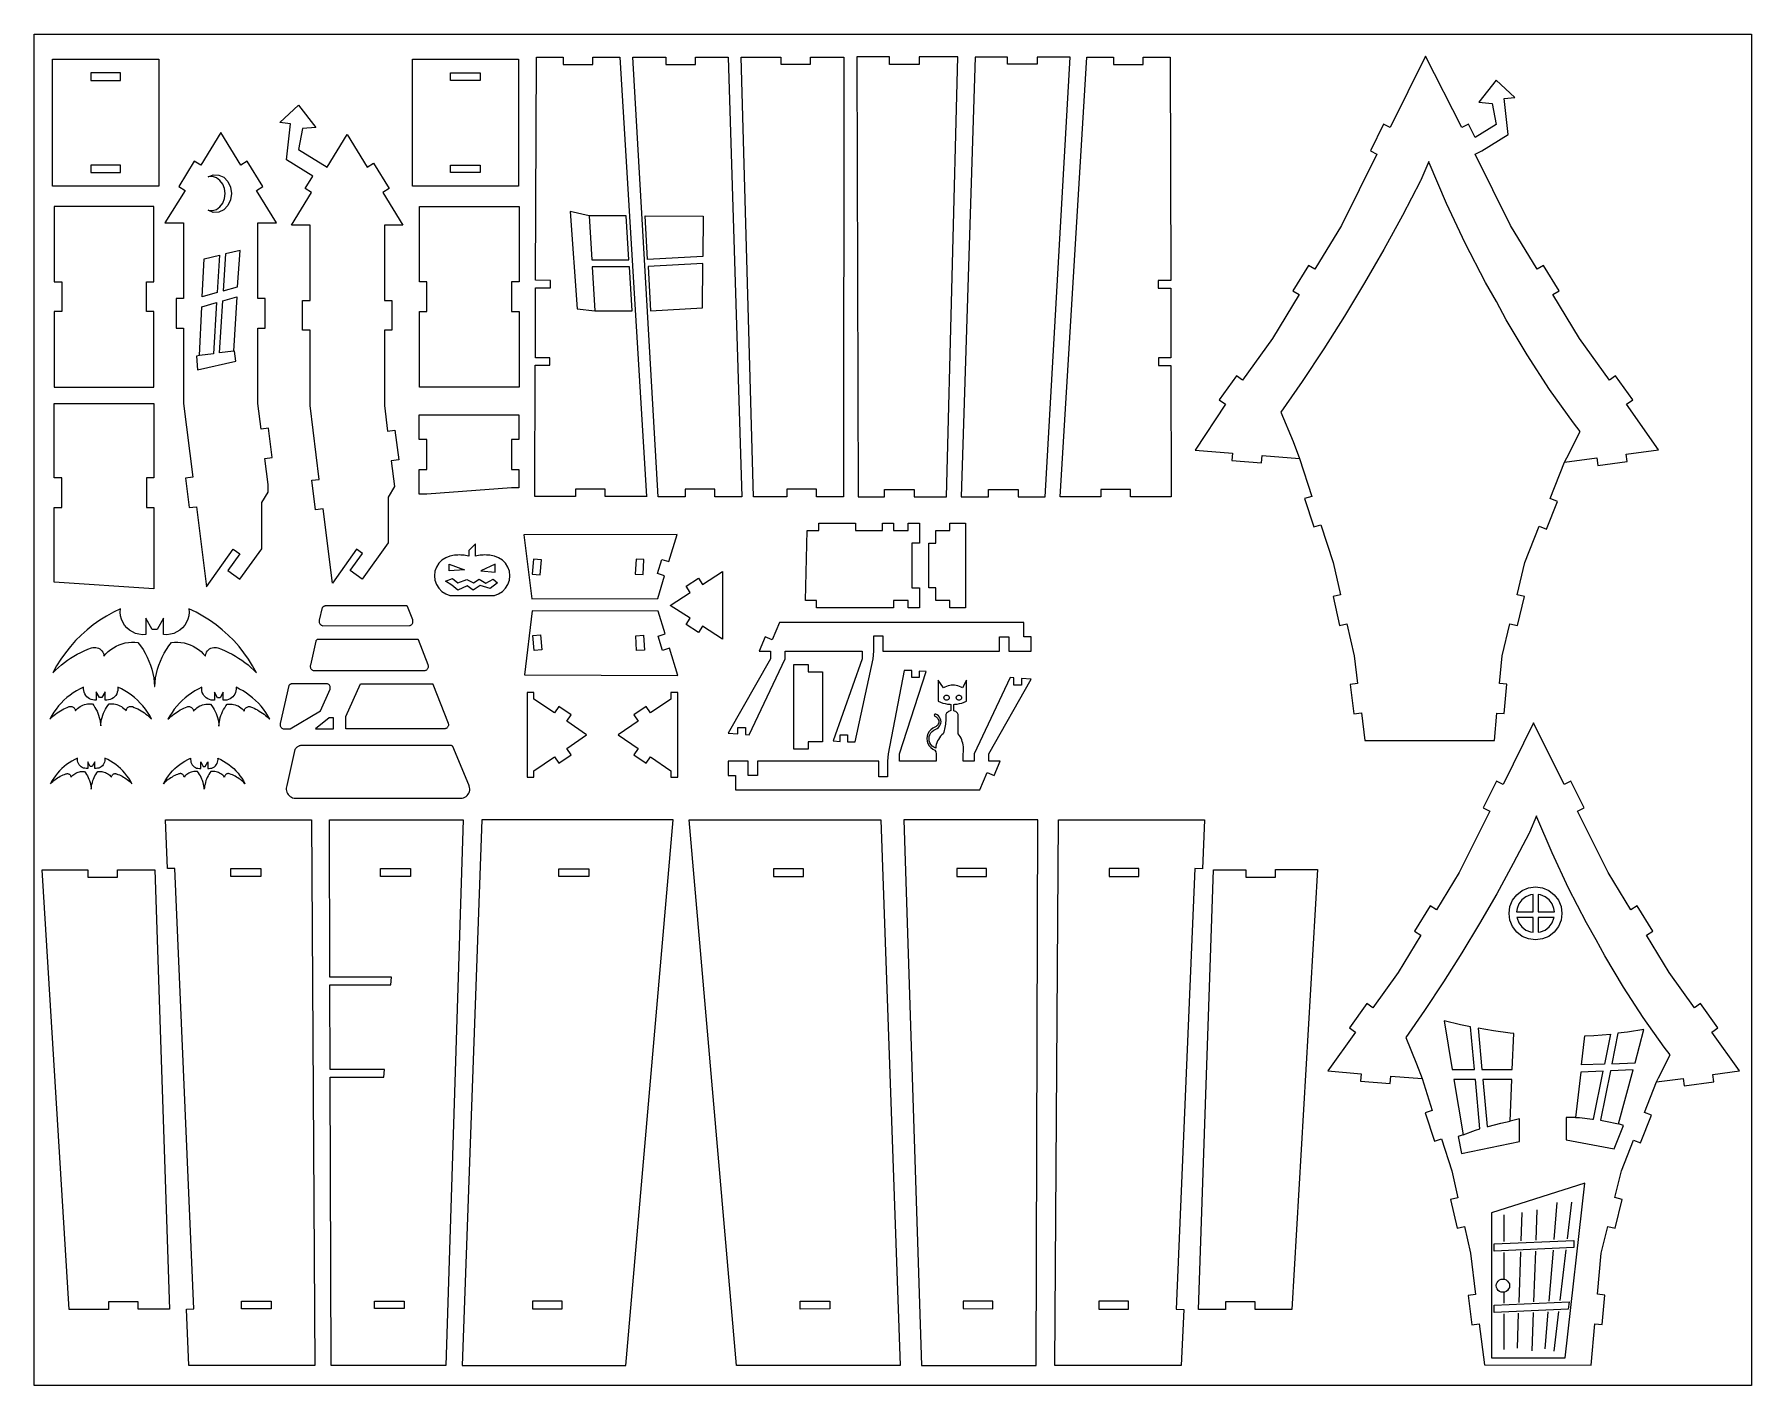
# Model space of a CAD drawing. Extents: x -897 to 1319, y -767 to 977.
import ezdxf

# ---------------------------------------------------------------- set-up
doc = ezdxf.new("R2010")
doc.units = 0
doc.header["$MEASUREMENT"] = 0
doc.layers.get('0').update_dxf_attribs({"linetype": 'CONTINUOUS'})
doc.layers.add('ENGRAVING', color=1, linetype='CONTINUOUS')

msp = doc.modelspace()

# ---------------------------------------------------------------- linework, layer by layer
for points in [[(-897.5, -767.2), (-897.5, 977.2), (1318.9, 977.2), (1318.9, -767.2)], [(-874, 945.2), (-736.8, 945.2), (-736.8, 781.1), (-874, 781.1)], [(-409.6, 781.1), (-409.6, 945.2), (-272.5, 945.2), (-272.5, 781.1)], [(-107.6, 380.3), (-107.6, 380.4), (-160.7, 380.4), (-160.7, 390.2), (-199.1, 390.2), (-199.1, 380.4), (-251.4, 380.4), (-250.9, 550), (-232.2, 550), (-232.1, 559.8), (-250.8, 559.8), (-250.5, 649.9), (-231.5, 649.8), (-231.5, 659.6), (-250.5, 659.7), (-249.5, 947.9), (-214.9, 947.9), (-214.9, 938.4), (-176.5, 938.4), (-176.5, 947.9), (-141.7, 947.9), (-107.6, 380.4)], [(-92.5, 380.2), (-124.9, 947.9), (-82.3, 947.9), (-82.3, 938.4), (-44, 938.4), (-44, 947.9), (-2.2, 947.9), (15.8, 380.2), (-19.1, 380.2), (-19.1, 390.1), (-57.5, 390.1), (-57.5, 380.2)], [(73.7, 380.2), (30.8, 380.2), (14.6, 947.9), (65.9, 947.9), (65.9, 938.7), (104.3, 938.7), (104.3, 947.9), (147.1, 947.9), (146.7, 380.1), (112.1, 380.2), (112.1, 390.1), (73.7, 390.1)], [(165.9, 380.1), (199.6, 380.2), (199.6, 389.8), (238, 389.8), (238, 380.2), (279.7, 380.2), (294.6, 948), (244.6, 948), (244.6, 938.4), (206.2, 938.4), (206.2, 948), (164.2, 948)], [(298.9, 380.2), (333.9, 380.2), (333.9, 389.8), (372.3, 389.8), (372.3, 380.2), (407.2, 380.2), (439.4, 947.9), (396.8, 947.9), (396.8, 938.7), (358.4, 938.7), (358.4, 947.9), (316.6, 947.9)], [(426.4, 380.2), (461.1, 947.8), (495.4, 947.8), (495.4, 938.2), (533.8, 938.2), (533.8, 947.8), (568.5, 947.8), (569.2, 659.4), (553, 659.4), (553, 649.5), (569.2, 649.6), (569.4, 559.6), (553.2, 559.6), (553.2, 549.7), (569.4, 549.8), (569.8, 380.2), (517.4, 380.2), (517.4, 389.8), (479, 389.8), (479, 380.2)], [(819.6, 65.7), (986.9, 65.7), (990.1, 101.1), (999.7, 100.3), (1003.1, 138.5), (993.6, 139.4), (996.8, 174.8), (1007, 216.4), (1016.6, 214), (1025.7, 251.3), (1016.1, 253.7), (1026.3, 295.2), (1044.8, 342.1), (1054.1, 338.5), (1068.2, 374.2), (1058.9, 377.8), (1077.4, 424.7), (1119, 430.3), (1120.3, 420.8), (1158.3, 425.8), (1157, 435.3), (1198.6, 440.9), (1157.6, 499.6), (1165.4, 505.2), (1143.1, 536.4), (1135.3, 530.8), (1096.9, 584.7), (1062.3, 641.2), (1070.5, 646.2), (1050.4, 678.9), (1042.3, 673.9), (1007.7, 730.4), (962, 822.4), (970.6, 826.7), (1004.7, 847.8), (999.6, 894.2), (1013.3, 895.7), (1013.3, 895.8), (989.4, 918.1), (966.7, 889.5), (984.2, 887.9), (989.1, 860.8), (961.9, 844), (953.5, 861.1), (944.9, 856.8), (898.2, 948.8), (852.5, 856.8), (843.9, 861.1), (826.8, 826.7), (835.4, 822.4), (789.6, 730.4), (755.1, 673.9), (746.9, 678.9), (726.9, 646.2), (735, 641.2), (700.5, 584.7), (662, 530.8), (654.2, 536.4), (631.9, 505.2), (639.7, 499.6), (600.7, 440.5), (649, 436.6), (648.2, 427.1), (686.3, 424), (687.1, 433.6), (735.3, 429.7), (751.2, 380.7), (742, 377.8), (753.8, 341.3), (763, 344.2), (778.8, 295.2), (788.1, 253.8), (778.8, 251.7), (787.2, 214.2), (796.6, 216.3), (805.9, 174.8), (810.4, 139.3), (800.9, 138.1), (805.6, 100), (815.2, 101.2)], [(-824.6, 917.8), (-786.2, 917.8), (-786.2, 927.4), (-824.6, 927.4)], [(-360.2, 917.8), (-360.2, 927.4), (-321.9, 927.4), (-321.9, 917.8)], [(-512.8, 268.7), (-524.9, 364.6), (-534.4, 363.4), (-539.2, 401.5), (-529.7, 402.7), (-541.6, 497.9), (-541.6, 595.2), (-551.2, 595.2), (-551.2, 633.6), (-541.6, 633.6), (-541.6, 731), (-565.6, 731), (-539.7, 773), (-547.9, 778), (-537.9, 794.3), (-572, 815.4), (-566.9, 861.8), (-580.6, 863.3), (-580.6, 863.5), (-556.7, 885.8), (-534, 857.1), (-551.5, 855.6), (-556.4, 828.4), (-519.6, 805.7), (-493.7, 847.8), (-467.8, 805.7), (-459.6, 810.7), (-439.5, 778), (-447.6, 773), (-421.7, 731), (-445.7, 731), (-445.7, 633.6), (-436.1, 633.6), (-436.1, 595.2), (-445.7, 595.2), (-445.7, 497.9), (-441.6, 464.9), (-432, 466.1), (-427.2, 428), (-436.8, 426.8), (-432.5, 393.3), (-440.7, 379.9), (-440.7, 320.7), (-474.2, 273.7), (-489.8, 284.9), (-474.1, 307), (-481.6, 312.4)], [(-675.1, 264.1), (-640.7, 312.4), (-632.3, 306.5), (-647.7, 285), (-632.1, 273.8), (-604, 313.2), (-604, 373), (-595.8, 386.2), (-595.8, 396.1), (-600, 429.6), (-590.5, 430.8), (-595.3, 468.9), (-604.8, 467.7), (-609, 500.7), (-609, 598), (-599.4, 598), (-599.4, 636.4), (-609, 636.4), (-609, 733.8), (-585, 733.8), (-610.9, 775.8), (-602.7, 780.9), (-622.9, 813.5), (-631, 808.5), (-656.9, 850.6), (-682.8, 808.5), (-691, 813.5), (-711.1, 780.9), (-703, 775.8), (-728.9, 733.8), (-704.9, 733.8), (-704.9, 636.4), (-714.5, 636.4), (-714.5, 598), (-704.9, 598), (-704.9, 500.7), (-692.9, 405.5), (-702.4, 404.3), (-697.6, 366.2), (-688.1, 367.4)], [(-824.6, 798.8), (-786.2, 798.8), (-786.2, 808.4), (-824.6, 808.4)], [(-360.2, 798.8), (-360.2, 808.4), (-321.9, 808.4), (-321.9, 798.8)], [(-673.1, 750), (-667.7, 749.7), (-662.5, 751.2), (-657.9, 754.6), (-654.3, 759.4), (-652, 765.2), (-651.2, 771.6), (-652, 778), (-654.3, 783.9), (-657.9, 788.7), (-662.5, 792), (-667.7, 793.5), (-673.1, 793.2), (-666.5, 795.8), (-659.5, 795.6), (-653.1, 792.6), (-647.8, 787.1), (-644.4, 779.9), (-643.2, 771.6), (-644.4, 763.4), (-647.8, 756.1), (-653.1, 750.6), (-659.5, 747.6), (-666.5, 747.4)], [(-871.8, 521.8), (-743.2, 521.8), (-743.2, 619.2), (-752.8, 619.2), (-752.8, 657.5), (-743.2, 657.5), (-743.2, 754.9), (-871.8, 754.9), (-871.8, 657.5), (-862.2, 657.5), (-862.2, 619.2), (-871.8, 619.2)], [(-400.5, 521.8), (-400.5, 619.2), (-390.9, 619.2), (-390.9, 657.5), (-400.5, 657.5), (-400.5, 754.9), (-271.9, 754.9), (-271.9, 657.5), (-281.5, 657.5), (-281.5, 619.2), (-271.9, 619.2), (-271.9, 521.8)], [(-178, 686.3), (-130.1, 686.3), (-133.5, 743.1), (-181.5, 743.1)], [(-105.9, 686.4), (-109.1, 743), (-34.1, 742.4), (-34.5, 690.5)], [(-680.8, 638.4), (-678.5, 687.6), (-658.6, 692.1), (-661.5, 643.8)], [(-653.6, 646.1), (-635.1, 651.3), (-632, 698), (-650.7, 693.8)], [(-174.1, 620.3), (-126.1, 620.3), (-129.5, 677.2), (-177.5, 677.2)], [(-102.1, 620.4), (-35, 624.3), (-34.5, 681.4), (-105.3, 677.3)], [(-684.3, 562.5), (-681.4, 625.5), (-662.3, 630.9), (-666.4, 564.9)], [(-658.6, 565.9), (-654.4, 633.1), (-636, 638.4), (-640.6, 568.3)], [(-871.8, 270.2), (-871.8, 366.2), (-862.2, 366.2), (-862.2, 404.6), (-871.8, 404.6), (-871.8, 500.6), (-743.2, 500.6), (-743.2, 404.6), (-752.8, 404.6), (-752.8, 366.2), (-743.2, 366.2), (-743.2, 261.4)], [(-391.1, 383.5), (-400.7, 383.5), (-400.7, 415.6), (-391.1, 415.6), (-391.1, 454), (-400.7, 454), (-400.7, 486.1), (-272.2, 486.1), (-272.2, 454), (-281.8, 454), (-281.8, 415.6), (-272.2, 415.6), (-272.2, 391.7), (-281.8, 391.7)], [(97.8, 246.3), (100.1, 336.5), (114.8, 336.5), (114.8, 346.1), (162.3, 346.1), (162.3, 336.5), (197, 336.5), (197, 346.1), (211.4, 346.1), (211.4, 336.5), (230.2, 336.5), (230.2, 346.1), (244.9, 346.1), (244.9, 320.2), (235.2, 320.2), (235.2, 262.7), (244.9, 262.7), (244.9, 236.7), (230.2, 236.7), (230.2, 246.3), (211.4, 246.3), (211.4, 236.7), (112, 236.7), (112, 246.3)], [(266.1, 246.3), (266.1, 262.7), (256.9, 262.7), (256.9, 320.2), (266.1, 320.2), (266.1, 336.5), (284, 336.5), (284, 346.1), (304.1, 346.1), (304.1, 236.7), (284, 236.7), (284, 246.3)], [(-375.6, 262.1), (-371.5, 258), (-366.6, 254.9), (-361.2, 252.9), (-303.7, 252.9), (-298.3, 254.9), (-293.4, 258), (-289.3, 262.1), (-286.3, 267.1), (-284.4, 272.5), (-283.8, 278.3), (-284.4, 284), (-286.3, 289.5), (-289.3, 294.4), (-293.4, 298.5), (-298.3, 301.6), (-303.7, 303.6), (-305.7, 304.1), (-307.7, 304.4), (-309.8, 304.7), (-311.8, 304.9), (-313.9, 305), (-316, 305.1), (-318, 305), (-320.1, 304.9), (-322.1, 304.7), (-324.2, 304.4), (-326.2, 304.1), (-328.2, 303.6), (-328.2, 319.4), (-336.7, 311), (-336.7, 303.6), (-338.7, 304.1), (-340.8, 304.4), (-342.8, 304.7), (-344.8, 304.9), (-346.9, 305), (-349, 305.1), (-351, 305), (-353.1, 304.9), (-355.1, 304.7), (-357.2, 304.4), (-359.2, 304.1), (-361.2, 303.6), (-366.6, 301.6), (-371.5, 298.5), (-375.6, 294.4), (-378.6, 289.5), (-380.5, 284), (-381.2, 278.3), (-380.5, 272.5), (-378.6, 267.1)], [(-255.6, 248.5), (-92.9, 249), (-84, 278.3), (-93, 281), (-87.4, 299.4), (-78.4, 296.6), (-67.7, 331.7), (-265.7, 331.2)], [(-362, 284.7), (-362, 293.3), (-342.5, 285.9)], [(-302.7, 293.3), (-321.4, 284.7), (-302.7, 283)], [(-254.8, 280.2), (-244.7, 279.4), (-243, 298.8), (-253.1, 299.7)], [(-121.9, 280.5), (-111.9, 279.9), (-110.8, 299.1), (-120.7, 299.7)], [(-366.7, 271.2), (-357.7, 274.6), (-351, 269.3), (-339.2, 273.4), (-330.5, 269.2), (-323.3, 273.8), (-314.9, 268.9), (-305.4, 274), (-299.8, 269.1), (-309.2, 261.7), (-322.2, 265.9), (-331, 259.6), (-338.9, 265.1), (-350.8, 259.5), (-358.6, 266.2)], [(-56.3, 215.5), (-51.1, 223.6), (-76.9, 240.1), (-51.1, 256.7), (-56.3, 264.8), (-40.1, 275.2), (-35, 267.1), (-9.2, 283.7), (-9.2, 196.6), (-35, 213.2), (-40.1, 205.1)], [(-873.6, 153), (-870.1, 156.5), (-866.4, 159.9), (-862.6, 163.1), (-858.7, 166.2), (-854.7, 169.2), (-850.6, 171.9), (-846.3, 174.6), (-842, 177), (-837.6, 179.3), (-833.1, 181.4), (-828.5, 183.4), (-823.8, 185.1), (-822, 185.6), (-820.1, 185.8), (-818.3, 185.8), (-816.4, 185.4), (-814.7, 184.8), (-813.1, 183.9), (-811.6, 182.7), (-810.3, 181.3), (-809.2, 179.8), (-808.4, 178.1), (-807.9, 176.3), (-807.6, 174.5), (-805, 177.6), (-802, 180.5), (-798.8, 183.1), (-795.4, 185.4), (-791.8, 187.4), (-788.1, 189.1), (-784.2, 190.5), (-780.2, 191.6), (-776.1, 192.2), (-772, 192.6), (-767.9, 192.6), (-763.8, 192.2), (-760.4, 187.7), (-757.2, 183.1), (-754.4, 178.3), (-751.8, 173.3), (-749.5, 168.2), (-747.5, 162.9), (-745.8, 157.6), (-744.5, 152.1), (-743.4, 146.6), (-742.7, 141.1), (-742.3, 135.5), (-742.1, 135.5), (-741.7, 141.1), (-740.9, 146.6), (-739.9, 152.1), (-738.5, 157.6), (-736.8, 162.9), (-734.8, 168.2), (-732.5, 173.3), (-729.9, 178.3), (-727.1, 183.1), (-723.9, 187.7), (-720.5, 192.2), (-716.4, 192.6), (-712.3, 192.6), (-708.2, 192.2), (-704.1, 191.6), (-700.1, 190.5), (-696.3, 189.1), (-692.5, 187.4), (-688.9, 185.4), (-685.5, 183.1), (-682.3, 180.5), (-679.4, 177.6), (-676.7, 174.5), (-676.4, 176.3), (-675.9, 178.1), (-675.1, 179.8), (-674, 181.3), (-672.7, 182.7), (-671.3, 183.9), (-669.6, 184.8), (-667.9, 185.4), (-666, 185.8), (-664.2, 185.8), (-662.3, 185.6), (-660.5, 185.1), (-655.9, 183.4), (-651.3, 181.4), (-646.8, 179.3), (-642.3, 177), (-638, 174.6), (-633.8, 171.9), (-629.6, 169.2), (-625.6, 166.2), (-621.7, 163.1), (-617.9, 159.9), (-614.3, 156.5), (-610.7, 153), (-615.7, 162), (-621.1, 170.6), (-627, 178.9), (-633.3, 186.9), (-640.1, 194.6), (-647.3, 201.8), (-654.9, 208.6), (-662.9, 215), (-671.2, 220.9), (-679.9, 226.3), (-688.8, 231.3), (-698, 235.7), (-697.8, 231.2), (-698.2, 226.7), (-699.3, 222.4), (-701, 218.3), (-703.4, 214.5), (-706.3, 211), (-709.6, 208.1), (-713.4, 205.7), (-717.5, 203.9), (-721.8, 202.7), (-726.3, 202.2), (-730.8, 202.4), (-730.8, 223.4), (-738.9, 208.8), (-745.4, 208.8), (-753.6, 223.4), (-753.6, 202.4), (-758, 202.2), (-762.5, 202.7), (-766.8, 203.9), (-770.9, 205.7), (-774.7, 208.1), (-778.1, 211), (-780.9, 214.5), (-783.3, 218.3), (-785, 222.4), (-786.1, 226.7), (-786.5, 231.2), (-786.3, 235.7), (-795.5, 231.3), (-804.4, 226.3), (-813.1, 220.9), (-821.4, 215), (-829.4, 208.6), (-837, 201.8), (-844.2, 194.6), (-851, 186.9), (-857.4, 178.9), (-863.3, 170.6), (-868.7, 162)], [(-528.6, 215.8), (-528.1, 215.2), (-527.5, 214.7), (-526.8, 214.3), (-526.1, 214), (-525.3, 213.8), (-413.1, 214), (-412.4, 214.2), (-411.6, 214.5), (-411, 215), (-410.4, 215.5), (-409.9, 216.1), (-409.4, 216.8), (-409.1, 217.5), (-408.9, 218.3), (-408.8, 219.1), (-408.8, 219.9), (-408.9, 220.7), (-409.1, 221.5), (-415.9, 238.8), (-416, 238.9), (-416.1, 239), (-416.1, 239), (-416.2, 239.1), (-416.3, 239.2), (-416.4, 239.2), (-416.5, 239.2), (-416.6, 239.3), (-416.7, 239.3), (-416.8, 239.3), (-416.9, 239.3), (-417, 239.3), (-520.5, 239.3), (-521, 239.4), (-521.5, 239.3), (-522, 239.3), (-522.5, 239.2), (-523, 239.1), (-523.5, 238.9), (-524, 238.7), (-524.4, 238.5), (-524.9, 238.2), (-525.3, 237.9), (-525.7, 237.5), (-526, 237.2), (-529.7, 221), (-529.9, 220.2), (-529.9, 219.4), (-529.9, 218.6), (-529.7, 217.9), (-529.4, 217.1), (-529.1, 216.4)], [(-265, 150.2), (-67, 149.7), (-77.7, 184.8), (-86.8, 182), (-92.4, 200.4), (-83.3, 203.1), (-92.3, 232.4), (-255, 232.8)], [(-252.4, 181.7), (-254.1, 201.1), (-244, 202), (-242.3, 182.6)], [(-120.1, 181.7), (-121.2, 200.8), (-111.2, 201.4), (-110.1, 182.3)], [(10.6, 74.1), (10.6, 82.6), (20.2, 82.6), (20.2, 73.3), (25, 73), (71.5, 171.2), (71.5, 180.8), (170.9, 180.8), (170.9, 171.2), (133.4, 65), (142.6, 64.5), (142.6, 72.9), (152.2, 72.9), (152.2, 64), (161.8, 64), (185.3, 171.2), (186.1, 180.8), (186.1, 200.8), (197.6, 200.8), (197.6, 180.8), (348.3, 180.8), (348.3, 199.3), (360.3, 199.3), (360.3, 180.8), (389.2, 180.8), (389.2, 199.3), (379.6, 199.3), (379.6, 217.9), (64.3, 217.9), (54.7, 195.6), (45.9, 199.3), (37.9, 180.8), (52.7, 180.8), (52.7, 171.2), (-2.1, 75)], [(-540.2, 157.8), (-539.6, 157.3), (-539, 156.8), (-538.3, 156.4), (-537.6, 156), (-536.9, 155.8), (-393.2, 156), (-392.4, 156.2), (-391.7, 156.6), (-391, 157), (-390.4, 157.5), (-389.9, 158.2), (-389.5, 158.8), (-389.2, 159.6), (-388.9, 160.4), (-388.8, 161.2), (-388.8, 162), (-389, 162.8), (-389.2, 163.5), (-401.8, 195.7), (-401.9, 195.7), (-401.9, 195.8), (-402, 195.9), (-402.1, 195.9), (-402.2, 196), (-402.3, 196), (-402.4, 196), (-402.5, 196.1), (-402.6, 196.1), (-402.7, 196.1), (-402.8, 196.1), (-402.9, 196.1), (-531, 196.1), (-531.4, 196.1), (-531.7, 196), (-532, 195.9), (-532.3, 195.8), (-532.6, 195.6), (-532.9, 195.4), (-533.1, 195.2), (-533.4, 195), (-533.6, 194.8), (-533.8, 194.5), (-534, 194.3), (-534.2, 194), (-541.2, 163), (-541.4, 162.2), (-541.5, 161.5), (-541.4, 160.7), (-541.2, 159.9), (-541, 159.2), (-540.6, 158.5)], [(219, 39), (219, 48.5), (253.7, 154.8), (244.5, 155.3), (244.5, 146.9), (234.9, 146.9), (234.9, 155.8), (225.3, 155.8), (204.6, 48.5), (203.7, 39), (203.7, 18.9), (192.3, 18.9), (192.3, 39), (36, 39), (36, 20.4), (24, 20.4), (24, 39), (-2.1, 39), (-2.1, 20.4), (7.5, 20.4), (7.5, 1.9), (322.8, 1.9), (332.4, 24.2), (341.2, 20.4), (349.2, 39), (334.4, 39), (334.4, 48.5), (389.2, 144.8), (376.5, 145.7), (376.5, 137.2), (366.9, 137.2), (366.9, 146.4), (362.1, 146.8), (315.6, 48.5), (315.6, 39), (301.3, 39), (301.3, 48.5), (301.6, 50.8), (301.8, 53.1), (301.8, 55.4), (301.6, 57.6), (301.3, 59.9), (300.8, 62.1), (300.2, 64.3), (299.4, 66.5), (298.5, 68.6), (297.4, 70.6), (296.2, 72.5), (294.9, 74.4), (294.9, 99.2), (294.1, 100.7), (293, 101.9), (291.7, 102.9), (290.2, 103.7), (289.1, 104), (289.1, 112.3), (290.4, 112.4), (293.5, 112.7), (296.6, 113.3), (299.6, 114), (302.6, 115), (305.5, 116.2), (305.5, 143.6), (300.4, 133.5), (298.5, 134.6), (296.6, 135.4), (294.5, 136.1), (292.4, 136.6), (290.3, 136.9), (288.2, 137), (286, 136.9), (283.9, 136.6), (281.8, 136.1), (279.8, 135.4), (277.8, 134.6), (275.9, 133.5), (269, 143.6), (269, 116.2), (271.9, 115), (274.9, 114), (277.9, 113.3), (281, 112.7), (284.1, 112.4), (285.3, 112.3), (285.3, 104.2), (283.7, 103.7), (282.2, 102.9), (280.9, 101.9), (279.8, 100.7), (278.9, 99.2), (279, 97.1), (279, 95), (279, 92.9), (278.8, 90.8), (278.6, 88.7), (278.4, 86.6), (278.1, 84.6), (277.7, 82.5), (277.3, 80.4), (276.8, 78.4), (276.2, 76.4), (275.6, 74.4), (273.8, 72.8), (272.1, 71), (270.6, 69.2), (269.3, 67.1), (268.2, 65), (267.3, 62.8), (266.6, 60.5), (266.2, 58.1), (265.9, 55.7), (263.5, 56.9), (261.4, 58.5), (259.7, 60.5), (258.4, 62.8), (257.6, 65.3), (257.4, 68), (257.6, 70.6), (258.4, 73.1), (259.7, 75.4), (261.4, 77.4), (263.5, 79.1), (267.8, 81.1), (269.5, 82.4), (270.8, 84), (271.8, 85.8), (272.5, 87.8), (272.7, 89.9), (272.5, 92), (271.8, 94), (270.8, 95.8), (269.5, 97.4), (267.8, 98.7), (265.9, 99.6), (265.6, 99.7), (265.2, 99.7), (264.9, 99.6), (264.6, 99.4), (264.3, 99.2), (264.1, 98.9), (264, 98.5), (264, 98.2), (264.1, 97.9), (264.2, 97.5), (264.4, 97.3), (264.7, 97), (266.3, 96.2), (267.5, 95.3), (268.5, 94.2), (269.2, 92.8), (269.7, 91.4), (269.8, 89.9), (269.7, 88.4), (269.2, 87), (268.5, 85.6), (267.5, 84.5), (266.3, 83.6), (262, 81.5), (259.5, 79.5), (257.4, 77.1), (255.8, 74.3), (254.8, 71.2), (254.5, 68), (254.8, 64.8), (255.8, 61.7), (257.4, 58.9), (259.5, 56.4), (262, 54.4), (264.7, 53.2), (266.1, 50.9), (266.6, 48.5), (266.6, 39)], [(82.7, 54.4), (82.7, 163.8), (101.2, 163.8), (101.2, 154.2), (119.7, 154.2), (119.7, 64), (101.2, 64), (101.2, 54.4)], [(-877.5, 93.2), (-875.7, 95), (-873.9, 96.7), (-872, 98.3), (-870.1, 99.8), (-868.1, 101.3), (-866, 102.7), (-863.9, 104), (-861.7, 105.2), (-859.5, 106.4), (-857.2, 107.4), (-855, 108.4), (-852.6, 109.3), (-851.7, 109.5), (-850.8, 109.6), (-849.9, 109.6), (-848.9, 109.4), (-848.1, 109.1), (-847.2, 108.6), (-846.5, 108.1), (-845.9, 107.4), (-845.3, 106.6), (-844.9, 105.8), (-844.7, 104.9), (-844.5, 104), (-843.2, 105.5), (-841.7, 107), (-840.1, 108.3), (-838.4, 109.4), (-836.6, 110.4), (-834.8, 111.3), (-832.8, 112), (-830.8, 112.5), (-828.8, 112.8), (-826.7, 113), (-824.7, 113), (-822.6, 112.8), (-820.9, 110.6), (-819.3, 108.3), (-817.9, 105.9), (-816.6, 103.4), (-815.5, 100.8), (-814.5, 98.2), (-813.6, 95.5), (-812.9, 92.8), (-812.4, 90), (-812.1, 87.3), (-811.8, 84.5), (-811.8, 84.5), (-811.6, 87.3), (-811.2, 90), (-810.7, 92.8), (-810, 95.5), (-809.1, 98.2), (-808.1, 100.8), (-807, 103.4), (-805.7, 105.9), (-804.3, 108.3), (-802.7, 110.6), (-801, 112.8), (-798.9, 113), (-796.9, 113), (-794.8, 112.8), (-792.8, 112.5), (-790.8, 112), (-788.8, 111.3), (-787, 110.4), (-785.2, 109.4), (-783.5, 108.3), (-781.9, 107), (-780.4, 105.5), (-779.1, 104), (-778.9, 104.9), (-778.7, 105.8), (-778.3, 106.6), (-777.7, 107.4), (-777.1, 108.1), (-776.4, 108.6), (-775.5, 109.1), (-774.7, 109.4), (-773.7, 109.6), (-772.8, 109.6), (-771.9, 109.5), (-771, 109.3), (-768.7, 108.4), (-766.4, 107.4), (-764.1, 106.4), (-761.9, 105.2), (-759.7, 104), (-757.6, 102.7), (-755.5, 101.3), (-753.5, 99.8), (-751.6, 98.3), (-749.7, 96.7), (-747.9, 95), (-746.1, 93.2), (-748.5, 97.7), (-751.3, 102), (-754.2, 106.2), (-757.4, 110.2), (-760.8, 114), (-764.4, 117.6), (-768.2, 121), (-772.2, 124.2), (-776.3, 127.2), (-780.7, 129.9), (-785.1, 132.3), (-789.7, 134.6), (-789.6, 132.3), (-789.8, 130.1), (-790.4, 127.9), (-791.2, 125.9), (-792.4, 123.9), (-793.9, 122.2), (-795.5, 120.8), (-797.4, 119.6), (-799.5, 118.6), (-801.6, 118.1), (-803.9, 117.8), (-806.1, 117.9), (-806.1, 128.4), (-810.2, 121.1), (-813.4, 121.1), (-817.5, 128.4), (-817.5, 117.9), (-819.7, 117.8), (-822, 118.1), (-824.1, 118.6), (-826.2, 119.6), (-828.1, 120.8), (-829.7, 122.2), (-831.2, 123.9), (-832.4, 125.9), (-833.2, 127.9), (-833.8, 130.1), (-834, 132.3), (-833.9, 134.6), (-838.5, 132.3), (-842.9, 129.9), (-847.3, 127.2), (-851.4, 124.2), (-855.4, 121), (-859.2, 117.6), (-862.8, 114), (-866.2, 110.2), (-869.4, 106.2), (-872.3, 102), (-875.1, 97.7)], [(-725, 93), (-723.2, 94.7), (-721.4, 96.4), (-719.5, 98), (-717.6, 99.6), (-715.5, 101), (-713.5, 102.4), (-711.4, 103.7), (-709.2, 105), (-707, 106.1), (-704.7, 107.2), (-702.4, 108.1), (-700.1, 109), (-699.2, 109.3), (-698.3, 109.4), (-697.3, 109.3), (-696.4, 109.2), (-695.6, 108.8), (-694.7, 108.4), (-694, 107.8), (-693.4, 107.1), (-692.8, 106.4), (-692.4, 105.5), (-692.2, 104.6), (-692, 103.7), (-690.7, 105.2), (-689.2, 106.7), (-687.6, 108), (-685.9, 109.2), (-684.1, 110.2), (-682.2, 111), (-680.3, 111.7), (-678.3, 112.2), (-676.3, 112.6), (-674.2, 112.7), (-672.2, 112.7), (-670.1, 112.5), (-668.4, 110.3), (-666.8, 108), (-665.4, 105.6), (-664.1, 103.1), (-663, 100.5), (-662, 97.9), (-661.1, 95.2), (-660.4, 92.5), (-659.9, 89.8), (-659.5, 87), (-659.3, 84.2), (-659.2, 84.2), (-659, 87), (-658.7, 89.8), (-658.1, 92.5), (-657.5, 95.2), (-656.6, 97.9), (-655.6, 100.5), (-654.5, 103.1), (-653.2, 105.6), (-651.7, 108), (-650.2, 110.3), (-648.5, 112.5), (-646.4, 112.7), (-644.4, 112.7), (-642.3, 112.6), (-640.3, 112.2), (-638.3, 111.7), (-636.3, 111), (-634.5, 110.2), (-632.7, 109.2), (-631, 108), (-629.4, 106.7), (-627.9, 105.2), (-626.5, 103.7), (-626.4, 104.6), (-626.2, 105.5), (-625.7, 106.4), (-625.2, 107.1), (-624.6, 107.8), (-623.8, 108.4), (-623, 108.8), (-622.1, 109.2), (-621.2, 109.3), (-620.3, 109.4), (-619.4, 109.3), (-618.5, 109), (-616.1, 108.1), (-613.8, 107.2), (-611.6, 106.1), (-609.4, 105), (-607.2, 103.7), (-605.1, 102.4), (-603, 101), (-601, 99.6), (-599.1, 98), (-597.2, 96.4), (-595.3, 94.7), (-593.6, 93), (-596, 97.4), (-598.7, 101.8), (-601.7, 105.9), (-604.9, 109.9), (-608.3, 113.7), (-611.9, 117.3), (-615.7, 120.8), (-619.7, 123.9), (-623.8, 126.9), (-628.1, 129.6), (-632.6, 132.1), (-637.2, 134.3), (-637.1, 132.1), (-637.3, 129.8), (-637.9, 127.7), (-638.7, 125.6), (-639.9, 123.7), (-641.3, 122), (-643, 120.5), (-644.9, 119.3), (-647, 118.4), (-649.1, 117.8), (-651.4, 117.5), (-653.6, 117.6), (-653.6, 128.2), (-657.7, 120.9), (-660.9, 120.9), (-665, 128.2), (-665, 117.6), (-667.2, 117.5), (-669.4, 117.8), (-671.6, 118.4), (-673.7, 119.3), (-675.5, 120.5), (-677.2, 122), (-678.7, 123.7), (-679.8, 125.6), (-680.7, 127.7), (-681.3, 129.8), (-681.5, 132.1), (-681.4, 134.3), (-686, 132.1), (-690.4, 129.6), (-694.7, 126.9), (-698.9, 123.9), (-702.9, 120.8), (-706.7, 117.3), (-710.3, 113.7), (-713.7, 109.9), (-716.9, 105.9), (-719.8, 101.8), (-722.5, 97.4)], [(-575.8, 80.5), (-567.2, 80.5), (-528, 103.9), (-515.7, 131.9), (-515.5, 132.8), (-515.5, 133.7), (-515.6, 134.6), (-515.8, 135.5), (-516.2, 136.3), (-516.7, 137.1), (-517.4, 137.7), (-518.1, 138.2), (-519, 138.6), (-519.9, 138.8), (-520.8, 138.9), (-563.5, 138.9), (-564, 138.9), (-564.5, 138.9), (-565, 138.9), (-565.5, 138.8), (-566, 138.6), (-566.5, 138.5), (-567, 138.3), (-567.4, 138), (-567.9, 137.8), (-568.3, 137.5), (-568.7, 137.1), (-569, 136.8), (-580.2, 87.7), (-580.3, 86.9), (-580.4, 86.2), (-580.3, 85.4), (-580.1, 84.6), (-579.9, 83.9), (-579.5, 83.2), (-579.1, 82.5), (-578.5, 82), (-577.9, 81.5), (-577.3, 81.1), (-576.5, 80.8)], [(-495.3, 80.6), (-495.3, 96.7), (-476.7, 138.9), (-384.2, 138.9), (-384.1, 138.9), (-384, 138.9), (-383.9, 138.9), (-383.8, 138.9), (-383.7, 138.8), (-383.6, 138.8), (-383.5, 138.7), (-383.4, 138.7), (-383.3, 138.6), (-383.2, 138.6), (-383.2, 138.5), (-383.1, 138.4), (-363.4, 88.2), (-363.2, 87.5), (-363, 86.7), (-363, 85.9), (-363.1, 85.1), (-363.4, 84.3), (-363.7, 83.5), (-364.1, 82.9), (-364.7, 82.3), (-365.3, 81.7), (-365.9, 81.3), (-366.7, 80.9), (-367.4, 80.7)], [(-261.6, 18.1), (-252.7, 18.1), (-252.7, 26.5), (-226.2, 44.4), (-220.7, 36.3), (-204.8, 47.1), (-210.3, 55.2), (-184.7, 72.8), (-210.3, 90.4), (-204.7, 98.7), (-220.6, 109.5), (-226.2, 101.2), (-252.7, 119.1), (-252.7, 127.5), (-261.6, 127.5)], [(-123.8, 47.1), (-107.9, 36.3), (-102.4, 44.4), (-75.9, 26.5), (-75.9, 18.1), (-67, 18.1), (-67, 127.5), (-75.9, 127.5), (-75.9, 119.1), (-102.4, 101.2), (-108, 109.5), (-123.9, 98.7), (-118.3, 90.4), (-143.9, 72.8), (-118.3, 55.2)], [(277.5, 118.5), (276.9, 119.2), (276.6, 120), (276.5, 120.9), (276.6, 121.8), (276.9, 122.6), (277.5, 123.3), (278.2, 123.9), (279, 124.2), (279.9, 124.3), (280.8, 124.2), (281.6, 123.9), (282.3, 123.3), (282.9, 122.6), (283.2, 121.8), (283.3, 120.9), (283.2, 120), (282.9, 119.2), (282.3, 118.5), (281.6, 118), (280.8, 117.6), (279.9, 117.5), (279, 117.6), (278.2, 118)], [(293.4, 118.5), (292.9, 119.2), (292.6, 120), (292.4, 120.9), (292.6, 121.8), (292.9, 122.6), (293.4, 123.3), (294.2, 123.9), (295, 124.2), (295.9, 124.3), (296.7, 124.2), (297.6, 123.9), (298.3, 123.3), (298.8, 122.6), (299.2, 121.8), (299.3, 120.9), (299.2, 120), (298.8, 119.2), (298.3, 118.5), (297.6, 118), (296.7, 117.6), (295.9, 117.5), (295, 117.6), (294.2, 118)], [(-534.6, 80.5), (-511.2, 80.6), (-511.2, 94.7), (-516.8, 94.7)], [(974.1, -740.5), (1111.7, -740.7), (1116.5, -687.6), (1126.1, -688.4), (1129.5, -650.2), (1120, -649.3), (1124.8, -596.3), (1133.3, -561.7), (1142.6, -563.9), (1151.7, -526.7), (1142.4, -524.4), (1150.9, -489.8), (1166.5, -450.3), (1175.4, -453.9), (1189.5, -418.2), (1180.6, -414.6), (1196.1, -375.2), (1230.7, -370.6), (1232, -380.1), (1270, -375.1), (1268.7, -365.5), (1303.3, -360.9), (1267.5, -310.8), (1275.3, -305.2), (1253, -274), (1245.2, -279.6), (1212.5, -233.7), (1183.1, -185.6), (1191.3, -180.6), (1171.2, -147.9), (1163, -152.9), (1133.6, -104.8), (1094.1, -25.4), (1102.7, -21.1), (1085.7, 13.2), (1077.1, 9), (1037.6, 88.4), (998.1, 9), (989.5, 13.2), (972.4, -21.1), (981, -25.4), (941.6, -104.8), (912.1, -152.9), (904, -147.9), (883.9, -180.6), (892.1, -185.6), (862.7, -233.7), (830, -279.6), (822.1, -274), (799.8, -305.2), (807.7, -310.8), (771.9, -360.9), (815, -364.5), (814.2, -374.1), (852.4, -377.1), (853.1, -367.6), (893.5, -370.8), (906.8, -412), (897.7, -415), (909.5, -451.5), (918.6, -448.5), (931.9, -489.8), (939.8, -524.6), (930.4, -526.7), (938.8, -563.8), (948.2, -561.7), (955.9, -596.3), (962.6, -649.4), (953.1, -650.6), (957.9, -688.7), (967.4, -687.5)], [(-568.5, -5.4), (-567.2, -6.5), (-565.7, -7.5), (-564.1, -8.2), (-562.3, -8.7), (-345.3, -8.7), (-343.5, -8.2), (-341.8, -7.5), (-340.3, -6.5), (-338.9, -5.2), (-337.7, -3.8), (-336.7, -2.2), (-336, -0.5), (-335.6, 1.4), (-335.5, 3.2), (-335.7, 5.1), (-336.1, 6.9), (-336.8, 8.6), (-357.5, 58), (-357.6, 58.2), (-357.8, 58.3), (-358, 58.5), (-358.2, 58.6), (-358.4, 58.7), (-358.6, 58.8), (-358.8, 58.9), (-359, 59), (-359.2, 59), (-359.4, 59.1), (-359.7, 59.1), (-359.9, 59.1), (-553.2, 59.1), (-554, 59), (-554.8, 58.8), (-555.6, 58.6), (-556.3, 58.3), (-557, 58), (-557.7, 57.6), (-558.4, 57.1), (-559, 56.6), (-559.6, 56.1), (-560.1, 55.5), (-560.6, 54.9), (-561.1, 54.2), (-571.6, 7.7), (-572.1, 6), (-572.3, 4.3), (-572.3, 2.5), (-572, 0.7), (-571.5, -1), (-570.7, -2.6), (-569.7, -4.1)], [(-876.6, 9.8), (-875.2, 11.2), (-873.8, 12.6), (-872.3, 13.8), (-870.7, 15.1), (-869.1, 16.3), (-867.4, 17.4), (-865.7, 18.4), (-864, 19.4), (-862.2, 20.3), (-860.4, 21.2), (-858.6, 21.9), (-856.7, 22.6), (-856, 22.8), (-855.3, 22.9), (-854.5, 22.9), (-853.8, 22.8), (-853.1, 22.5), (-852.4, 22.1), (-851.8, 21.7), (-851.3, 21.1), (-850.9, 20.5), (-850.6, 19.8), (-850.4, 19.1), (-850.3, 18.4), (-849.2, 19.6), (-848, 20.8), (-846.7, 21.8), (-845.4, 22.8), (-843.9, 23.6), (-842.4, 24.2), (-840.9, 24.8), (-839.3, 25.2), (-837.7, 25.5), (-836, 25.6), (-834.4, 25.6), (-832.7, 25.5), (-831.4, 23.7), (-830.1, 21.8), (-829, 19.9), (-827.9, 17.9), (-827, 15.9), (-826.2, 13.8), (-825.5, 11.6), (-825, 9.4), (-824.6, 7.2), (-824.3, 5), (-824.1, 2.8), (-824, 2.8), (-823.9, 5), (-823.6, 7.2), (-823.2, 9.4), (-822.6, 11.6), (-821.9, 13.8), (-821.1, 15.9), (-820.2, 17.9), (-819.2, 19.9), (-818, 21.8), (-816.8, 23.7), (-815.4, 25.5), (-813.8, 25.6), (-812.1, 25.6), (-810.5, 25.5), (-808.9, 25.2), (-807.3, 24.8), (-805.7, 24.2), (-804.2, 23.6), (-802.8, 22.8), (-801.4, 21.8), (-800.1, 20.8), (-799, 19.6), (-797.9, 18.4), (-797.8, 19.1), (-797.6, 19.8), (-797.2, 20.5), (-796.8, 21.1), (-796.3, 21.7), (-795.7, 22.1), (-795.1, 22.5), (-794.4, 22.8), (-793.6, 22.9), (-792.9, 22.9), (-792.1, 22.8), (-791.4, 22.6), (-789.6, 21.9), (-787.7, 21.2), (-785.9, 20.3), (-784.1, 19.4), (-782.4, 18.4), (-780.7, 17.4), (-779.1, 16.3), (-777.5, 15.1), (-775.9, 13.8), (-774.4, 12.6), (-772.9, 11.2), (-771.5, 9.8), (-773.5, 13.4), (-775.6, 16.8), (-778, 20.2), (-780.5, 23.4), (-783.3, 26.4), (-786.1, 29.3), (-789.2, 32), (-792.4, 34.6), (-795.7, 36.9), (-799.2, 39.1), (-802.7, 41.1), (-806.4, 42.9), (-806.3, 41.1), (-806.5, 39.3), (-806.9, 37.6), (-807.6, 35.9), (-808.6, 34.4), (-809.7, 33), (-811.1, 31.8), (-812.6, 30.9), (-814.2, 30.1), (-815.9, 29.7), (-817.7, 29.5), (-819.5, 29.5), (-819.5, 38), (-822.8, 32.1), (-825.4, 32.1), (-828.6, 38), (-828.6, 29.5), (-830.4, 29.5), (-832.2, 29.7), (-833.9, 30.1), (-835.6, 30.9), (-837.1, 31.8), (-838.4, 33), (-839.6, 34.4), (-840.5, 35.9), (-841.2, 37.6), (-841.7, 39.3), (-841.8, 41.1), (-841.7, 42.9), (-845.4, 41.1), (-849, 39.1), (-852.4, 36.9), (-855.8, 34.6), (-859, 32), (-862, 29.3), (-864.9, 26.4), (-867.6, 23.4), (-870.2, 20.2), (-872.5, 16.8), (-874.7, 13.4)], [(-730.7, 9.8), (-728.8, 13.4), (-726.6, 16.8), (-724.2, 20.2), (-721.7, 23.4), (-719, 26.4), (-716.1, 29.3), (-713, 32), (-709.9, 34.6), (-706.5, 36.9), (-703.1, 39.1), (-699.5, 41.1), (-695.8, 42.9), (-695.9, 41.1), (-695.7, 39.3), (-695.3, 37.6), (-694.6, 35.9), (-693.7, 34.4), (-692.5, 33), (-691.2, 31.8), (-689.6, 30.9), (-688, 30.1), (-686.3, 29.7), (-684.5, 29.5), (-682.7, 29.5), (-682.7, 38), (-679.5, 32.1), (-676.8, 32.1), (-673.6, 38), (-673.6, 29.5), (-671.8, 29.5), (-670, 29.7), (-668.3, 30.1), (-666.7, 30.9), (-665.1, 31.8), (-663.8, 33), (-662.6, 34.4), (-661.7, 35.9), (-661, 37.6), (-660.6, 39.3), (-660.4, 41.1), (-660.5, 42.9), (-656.8, 41.1), (-653.2, 39.1), (-649.8, 36.9), (-646.5, 34.6), (-643.3, 32), (-640.2, 29.3), (-637.3, 26.4), (-634.6, 23.4), (-632.1, 20.2), (-629.7, 16.8), (-627.5, 13.4), (-625.6, 9.8), (-627, 11.2), (-628.5, 12.6), (-630, 13.8), (-631.5, 15.1), (-633.1, 16.3), (-634.8, 17.4), (-636.5, 18.4), (-638.2, 19.4), (-640, 20.3), (-641.8, 21.2), (-643.6, 21.9), (-645.5, 22.6), (-646.2, 22.8), (-647, 22.9), (-647.7, 22.9), (-648.4, 22.8), (-649.1, 22.5), (-649.8, 22.1), (-650.4, 21.7), (-650.9, 21.1), (-651.3, 20.5), (-651.6, 19.8), (-651.9, 19.1), (-652, 18.4), (-653, 19.6), (-654.2, 20.8), (-655.5, 21.8), (-656.9, 22.8), (-658.3, 23.6), (-659.8, 24.2), (-661.3, 24.8), (-662.9, 25.2), (-664.6, 25.5), (-666.2, 25.6), (-667.9, 25.6), (-669.5, 25.5), (-670.9, 23.7), (-672.1, 21.8), (-673.3, 19.9), (-674.3, 17.9), (-675.2, 15.9), (-676, 13.8), (-676.7, 11.6), (-677.2, 9.4), (-677.7, 7.2), (-678, 5), (-678.1, 2.8), (-678.2, 2.8), (-678.4, 5), (-678.6, 7.2), (-679.1, 9.4), (-679.6, 11.6), (-680.3, 13.8), (-681.1, 15.9), (-682, 17.9), (-683, 19.9), (-684.2, 21.8), (-685.4, 23.7), (-686.8, 25.5), (-688.4, 25.6), (-690.1, 25.6), (-691.7, 25.5), (-693.4, 25.2), (-695, 24.8), (-696.5, 24.2), (-698, 23.6), (-699.4, 22.8), (-700.8, 21.8), (-702.1, 20.8), (-703.3, 19.6), (-704.3, 18.4), (-704.4, 19.1), (-704.7, 19.8), (-705, 20.5), (-705.4, 21.1), (-705.9, 21.7), (-706.5, 22.1), (-707.2, 22.5), (-707.9, 22.8), (-708.6, 22.9), (-709.3, 22.9), (-710.1, 22.8), (-710.8, 22.6), (-712.7, 21.9), (-714.5, 21.2), (-716.3, 20.3), (-718.1, 19.4), (-719.8, 18.4), (-721.5, 17.4), (-723.2, 16.3), (-724.8, 15.1), (-726.3, 13.8), (-727.8, 12.6), (-729.3, 11.2)], [(-698.2, -741.2), (-701.3, -668.6), (-691.7, -668.2), (-716, -99.4), (-725.5, -99.8), (-728.2, -36.8), (-539.9, -36.8), (-535.3, -741.2)], [(-514.3, -741.2), (-515.6, -368.8), (-446.3, -368.8), (-445.5, -359.2), (-515.6, -359.2), (-516, -249.7), (-437.2, -249.7), (-436.4, -240.1), (-516, -240.1), (-516.7, -36.8), (-344, -36.8), (-366.5, -741.2)], [(-345.5, -741.2), (-133.9, -741.2), (-73, -36.9), (-320.1, -36.9)], [(8.7, -741.3), (-52.2, -36.9), (194.9, -36.9), (220.2, -741.3)], [(247.4, -741.3), (395.3, -741.3), (397.6, -36.8), (224.9, -36.8)], [(419.8, -741.3), (424.5, -36.9), (612.8, -36.9), (610.1, -99.9), (600.5, -99.5), (576.3, -668.3), (585.9, -668.7), (582.8, -741.3)], [(-852.5, -668.7), (-887.2, -101.3), (-828.3, -101.2), (-828.3, -110.7), (-790, -110.6), (-790, -101.2), (-742, -101.2), (-722.9, -668.6), (-763.4, -668.6), (-763.4, -658.9), (-801.7, -658.9), (-801.7, -668.7)], [(-643.7, -109.8), (-643.7, -99.7), (-605.3, -99.7), (-605.3, -109.8)], [(-450.6, -109.8), (-450.6, -99.7), (-412.2, -99.7), (-412.2, -109.8)], [(-220.5, -109.9), (-220.5, -99.9), (-181.9, -99.9), (-181.9, -109.9)], [(56.7, -109.9), (95.3, -109.9), (95.3, -99.9), (56.7, -99.9)], [(293.1, -109.9), (331.5, -109.9), (331.5, -99.8), (293.1, -99.8)], [(489.9, -109.9), (528.2, -109.9), (528.2, -99.8), (489.9, -99.8)], [(605.1, -668.7), (624.3, -101.2), (666.2, -101.2), (666.2, -110.7), (704.6, -110.7), (704.6, -101.1), (758.7, -101.1), (725.4, -668.7), (678.3, -668.7), (678.3, -659), (639.9, -659), (639.9, -668.7)], [(1015.5, -155.5), (1036.8, -155.5), (1036.8, -133.2), (1033.6, -133.7), (1027.6, -136.1), (1022.5, -140.1), (1018.5, -145.2), (1016.1, -151.1)], [(1043.2, -155.5), (1064.4, -155.5), (1063.8, -151.1), (1061.4, -145.2), (1057.4, -140.1), (1052.3, -136.1), (1046.4, -133.7), (1043.2, -133.2)], [(1027.6, -179), (1033.6, -181.4), (1036.8, -181.9), (1036.8, -162.9), (1015.9, -162.9), (1016.1, -163.9), (1018.5, -169.9), (1022.5, -175)], [(1043.2, -181.9), (1046.4, -181.4), (1052.3, -179), (1057.4, -175), (1061.4, -169.9), (1063.8, -163.9), (1064, -162.9), (1043.2, -162.9)], [(932.5, -359.1), (961.2, -359.1), (956.2, -303.9), (943.1, -301.3), (922.1, -296.2)], [(970.8, -359.1), (1010, -359.1), (1011.9, -312.5), (1007.2, -312.1), (985.7, -309.2), (965.9, -305.9)], [(1138.4, -351.6), (1168.4, -350.3), (1179.9, -307.6), (1158.5, -310.8), (1146.3, -312.2)], [(1099.3, -353.2), (1103.8, -315.5), (1115.4, -315), (1136.8, -313.3), (1129.1, -352)], [(946.4, -443.3), (962.4, -437.5), (968.3, -435.7), (962.4, -371.9), (934.6, -371.9)], [(977.6, -432.8), (978.7, -432.5), (995.2, -428.4), (1007.2, -425.9), (1009.5, -371.9), (972, -371.9)], [(1091.4, -420.9), (1096.6, -421.2), (1113.6, -423), (1114.8, -423.2), (1127.2, -361.2), (1098.3, -362.4)], [(1123.8, -424.6), (1130.4, -425.7), (1147, -429.2), (1165.9, -359.6), (1136.6, -360.8)], [(-630.2, -668.2), (-630.2, -658.2), (-591.8, -658.2), (-591.8, -668.2)], [(-458.6, -667.8), (-458.6, -658.2), (-420.2, -658.2), (-420.2, -667.8)], [(-254.7, -658.2), (-254.7, -668.2), (-216.3, -668.2), (-216.3, -658.2)], [(91.1, -668.3), (91, -658.3), (129.4, -658.2), (129.4, -668.2)], [(301.1, -667.8), (339.5, -667.9), (339.5, -658.3), (301.1, -658.2)], [(476.3, -668.3), (514.7, -668.3), (514.7, -658.3), (476.3, -658.3)]]:
    msp.add_lwpolyline(points, close=True)
at = {"layer": 'ENGRAVING'}
for points in [[(1077.4, 424.7), (1080.2, 430.6), (1097.6, 464.3), (1088.8, 475.7), (1058.2, 518.9), (1029.3, 563.3), (1002.2, 608.8), (989.5, 632.1), (975.4, 656.8), (949.2, 707.4), (925.1, 759), (902.9, 811.4), (902.3, 813), (892.1, 788.9), (891.7, 787.9), (868.5, 743.5), (844.3, 699.6), (819.3, 656.2), (793.4, 613.3), (766.6, 571), (739, 529.2), (711.5, 489.5), (727.1, 451.4), (735.3, 429.7)], [(-181.5, 743.1), (-206, 748.4), (-196.8, 622.8), (-174.1, 620.3)], [(-684.3, 562.5), (-688.2, 561.8), (-687, 544.1), (-637.5, 555.2), (-639.3, 568.1), (-640.6, 568.3)], [(1196.1, -375.2), (1198.6, -370), (1213.9, -340.2), (1206.2, -330.2), (1179.1, -291.9), (1153.6, -252.6), (1129.6, -212.4), (1118.3, -191.8), (1105.9, -169.9), (1082.7, -125.2), (1061.3, -79.6), (1041.7, -33.2), (1041.2, -31.7), (1032.2, -53.1), (1031.8, -54), (1011.3, -93.2), (989.9, -132.1), (967.8, -170.5), (944.9, -208.4), (921.2, -245.9), (896.7, -282.8), (872.5, -317.9), (886.3, -351.6), (893.5, -370.8)], [(1091.4, -420.9), (1079.4, -420.9), (1079.4, -450), (1141.6, -461.7), (1153.4, -431.4), (1147, -429.2)], [(946.4, -443.3), (940, -445.7), (944.5, -467.4), (1019.2, -451.9), (1019.2, -422.8), (1007.2, -425.9)], [(1067.7, -530.7), (1063.8, -578.5)], [(1086.3, -530.3), (1080.7, -577.7)], [(998.9, -546.7), (998.9, -581.3)], [(1022.5, -543.8), (1021.1, -580.4)], [(1041.9, -540.4), (1040.5, -579.5)], [(998.9, -595.3), (998.9, -629.7)], [(1020.6, -594.3), (1018.3, -659.7)], [(1040, -593.4), (1037.6, -658.8)], [(1062.6, -592.4), (1057.2, -658)], [(1079, -591.7), (1071.3, -657.3)], [(998.9, -646.6), (998.9, -660.5)], [(998.9, -674.5), (998.9, -720.4)], [(1017.8, -673.6), (1016.1, -718.6)], [(1037.1, -672.8), (1035.3, -722.1)], [(1056, -671.9), (1052.1, -719.8)], [(1069.6, -671.3), (1063.6, -722.7)]]:
    msp.add_lwpolyline(points, dxfattribs=at)
for points in [[(1040, -191.7), (1031.1, -190.6), (1022.9, -187.2), (1015.8, -181.7), (1010.4, -174.6), (1006.9, -166.4), (1005.8, -157.5), (1006.9, -148.7), (1010.4, -140.5), (1015.8, -133.4), (1022.9, -127.9), (1031.1, -124.5), (1040, -123.4), (1048.8, -124.5), (1057.1, -127.9), (1064.1, -133.4), (1069.6, -140.5), (1073, -148.7), (1074.1, -157.5), (1073, -166.4), (1069.6, -174.6), (1064.1, -181.7), (1057.1, -187.2), (1048.8, -190.6)], [(983.2, -731.1), (1078.1, -731.2), (1103.8, -505.9), (983.2, -544.2)], [(986.5, -593.4), (986.5, -584.3), (1089.6, -579.7), (1089.6, -588.8)], [(997.9, -646.7), (995.7, -646.4), (993.6, -645.5), (991.9, -644.2), (990.5, -642.4), (989.7, -640.4), (989.4, -638.1), (989.7, -635.9), (990.5, -633.9), (991.9, -632.1), (993.6, -630.7), (995.7, -629.9), (997.9, -629.6), (1000.1, -629.9), (1002.2, -630.7), (1004, -632.1), (1005.3, -633.9), (1006.2, -635.9), (1006.5, -638.1), (1006.2, -640.4), (1005.3, -642.4), (1004, -644.2), (1002.2, -645.5), (1000.1, -646.4)], [(986.5, -672.6), (986.5, -663.5), (1083.5, -659.2), (1082.1, -668.4)]]:
    msp.add_lwpolyline(points, close=True, dxfattribs=at)

doc.saveas('drawing.dxf')
